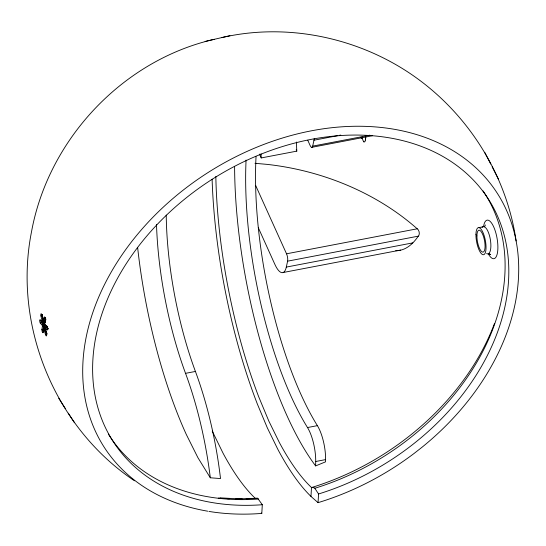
<?xml version="1.0" encoding="UTF-8"?>
<svg xmlns="http://www.w3.org/2000/svg" width="546" height="546" viewBox="0 0 546 546"><rect width="100%" height="100%" fill="white"/><g stroke="black" fill="none" stroke-linecap="round" stroke-linejoin="round"><path stroke-width="0.82" d="M43.407 331.675L42.936 329.996L43.489 326.419M256.04 156.586A200.034 64.032 79.2 0 0 317.383 425.648A26.556 8.497 79.2 0 1 325.587 459.609L325.553 461.848L315.636 465.902L315.704 461.5A26.556 8.497 79.2 0 0 307.5 427.545A200.034 64.032 79.2 0 1 246.075 160.087M207.664 511.186L207.255 511.117A234.057 174.365 -33 0 1 172.086 501.378A233.831 174.194 -33 0 1 162.346 497.181A234.002 174.324 -33 0 1 102.962 287.708L103.986 285.633A234.002 174.324 -33 0 1 392.513 128.986L395.127 129.436A234.002 174.324 -33 0 1 498.437 352.689L496.962 355.685A234.043 174.358 -33 0 1 421.601 447.577L414.1 453.439A234.002 174.324 -33 0 1 318.045 502.654L310.974 496.43L311.486 487.503A233.429 74.727 79.2 0 1 279.34 442.472L268.816 421.048L258.845 397.126A233.429 74.727 79.2 0 1 215.834 176.413M208.886 511.411A234.002 174.324 -33 0 0 249.222 514.073A234.125 174.42 -33 0 0 261.8 513.404L262.305 504.736A223.362 166.407 -33 0 1 131.19 256.299A223.362 166.407 -33 0 1 481.408 189.291A223.362 166.407 -33 0 1 318.564 493.973L318.059 502.641M43.653 331.586L44.117 328.412M365.834 136.889A168.919 54.074 79.2 0 0 365.554 139.196L365.438 139.994M41.919 329.518L42.411 326.174A1.863 0.539 77.8 0 1 43.236 326.399A1.863 0.539 77.8 0 1 43.673 328.972L43.182 332.316A1.863 0.512 77 0 1 42.397 332.084A1.863 0.512 77 0 1 41.919 329.518A0.799 0.621 7.5 0 0 42.943 329.948M43.427 326.61L43.434 326.569A0.799 0.614 9.2 0 1 42.411 326.174M43.107 324.201L43.011 323M45.591 317.704A1.051 0.362 80.3 0 0 45.209 317.84C43.871 319.123 44.656 326.194 45.577 320.918M43.427 320.775L44.199 317.376A1.85 0.614 79.8 0 1 45.106 317.581A1.85 0.614 79.8 0 1 45.448 320.147L44.69 323.573A1.85 0.587 79 0 1 43.817 323.355A1.85 0.587 79 0 1 43.434 320.795A0.799 0.607 12 0 0 44.438 321.232M258.306 227.702L274.884 264.394A23.901 7.651 79.2 0 0 286.302 267.09L287.599 261.165A5.31 1.699 79.2 0 0 286.534 253.801L255.617 185.394M307.76 140.261L310.142 145.529A5.31 1.699 79.2 0 0 312.681 146.13L313.97 140.206A23.901 7.651 79.2 0 0 314.237 138.766M45.625 320.707L45.727 320.284M41.933 314.516L41.987 315.963M484.473 226.836L485.428 224.993M40.841 320.482L41.073 322.372L42.881 324.283A0.799 0.703 -45.1 0 0 42.172 325.177L40.431 323.375A1.863 0.505 79.3 0 1 39.721 321.021A1.863 0.505 79.3 0 1 40.186 319.936A0.799 0.703 -43 0 0 40.977 320.529L42.895 322.645M395.707 250.716C405.569 250.88 413.117 243.844 418.263 236.165L287.599 261.165M41.926 315.281L41.953 315.254A1.863 0.56 80.7 0 0 41.073 313.766A1.863 0.56 80.7 0 0 40.936 315.902L42.049 321.075A1.863 0.56 79.4 0 0 42.957 322.556A1.863 0.56 79.4 0 0 43.059 320.434L42.083 315.902M46.437 333.831L45.059 328.665A1.863 0.566 77.4 0 0 44.083 327.197A1.863 0.566 77.4 0 0 44.042 329.313L45.427 334.432A1.863 0.573 76.1 0 0 46.437 335.899A1.863 0.573 76.1 0 0 46.444 333.783L46.976 333.845M45.059 328.665L45.564 328.644L47.045 334.138M44.042 329.313L45.584 328.897M45.427 334.432L46.396 334.111L46.683 334.732M42.049 321.075L43.025 320.795L43.625 321.457L42.165 314.462M40.936 315.902L41.919 315.636M214.223 39.326C122.488 60.333 48.348 139.496 31.491 231.879C12.838 325.709 54.962 427.634 134.493 480.794M222.031 37.531C285.244 23 353.91 36.643 407.978 72.086C465.629 109.937 506.272 172.625 516.113 240.977M205.098 41.448L229.927 35.695M479.047 227.621L482.992 226.754M313.97 140.206L337.428 135.722M339.107 135.401L340.786 135.08M312.681 146.13L369.847 135.19M311.63 147.359L372.488 135.708M259.493 154.129L261.213 157.937L296.792 151.133A84.971 27.198 79.2 0 1 296.498 142.028M286.534 253.801L417.212 228.801A219.512 166.421 12.3 0 0 267.322 164.401L254.989 163.295M286.302 267.09L412.824 242.881M400.546 250.082L283.169 272.502M44.144 320.325L43.059 320.482M45.181 328.01A1.863 0.594 78 0 1 44.369 325.675A1.863 0.594 78 0 1 44.929 324.57L46.949 326.317A0.799 0.689 -50 0 0 47.72 326.897L45.878 327.109A0.799 0.689 -48.2 0 0 45.181 328.01L47.195 329.757A0.799 0.689 -50 0 1 47.891 328.849A1.065 0.369 76.1 0 0 48.246 328.412M156.504 224.44A166.858 53.412 79.2 0 0 185.538 373.341L195.42 371.451A159.316 51.003 79.2 0 1 220.509 478.562L210.306 477.777L197.911 457.671L186.309 434.486A227.648 72.877 79.2 0 1 137.619 247.386M307.5 427.545L317.383 425.648M315.704 461.5L325.587 459.609M42.472 315.274L41.953 315.315M262.305 504.736L257.678 498.286L238.595 498.88L220.018 497.836M257.678 498.286L255.228 498.273A233.429 74.727 79.2 0 1 223.075 453.235L212.237 431.101M488.793 253.747L490.677 254.702L489.537 253.897M43.619 326.392L44.151 327.859M47.591 326.788C43.919 322.638 45.359 328.003 47.891 328.849M261.8 513.404L261.275 512.987M363.759 141.837L364.687 141.919A5.44 3.904 33.5 0 0 365.199 140.793A15.056 10.852 29.5 0 0 365.397 139.981M311.486 487.503L314.496 487.824L318.564 493.973M42.711 322.324A0.799 0.703 -45.1 0 1 41.926 321.731L40.186 319.929M58.722 398.273L65.349 408.551M68.318 413.179L74.488 422.761M484.671 152.245L490.704 164.046M492.144 166.817L498.532 179.293M296.205 149.829L296.792 151.133M45.564 328.644L44.99 327.812L46.396 334.111M43.025 320.795L41.953 315.254M483.08 190.943A223.362 166.407 -33 0 1 314.851 488.26M258.592 499.024A223.362 166.407 -33 0 1 108.408 434.152M494.451 323.594A228.337 170.154 -33 0 1 311.493 487.551M255.187 498.314A228.337 170.154 -33 0 1 246.205 498.819M242.158 498.928A228.337 170.154 -33 0 1 235.715 498.962M229.327 498.805A228.337 170.154 -33 0 1 226.952 498.696M220.652 498.286A228.337 170.154 -33 0 1 218.311 498.082M310.974 496.43A244.137 78.153 79.2 0 1 277.839 449.344L267.335 427.873L257.35 404.006A244.137 78.153 79.2 0 1 212.107 179.238M417.26 228.699A5.003 3.883 71.7 0 1 418.352 236.275M261.213 157.937A84.971 27.198 79.2 0 1 261.029 153.863M315.636 465.902A230.18 73.683 79.2 0 1 299.774 441.229C288.336 420.652 279.259 398.833 271.464 376.644A230.18 73.683 79.2 0 1 234.603 166.591M195.42 371.451A166.858 53.412 79.2 0 1 166.23 215.104M185.538 373.341A159.316 51.003 79.2 0 1 210.306 477.777M363.813 141.823A8.258 5.542 37.8 0 1 362.462 138.691M361.411 138.466A57.951 33.968 45 0 1 361.049 137.23M362.107 138.623A66.38 21.253 79.2 0 1 362.107 137.046M365.554 139.196A63.725 20.4 79.2 0 1 365.554 136.95M44.69 323.573A0.799 0.607 12 0 1 45.161 322.822M45.209 317.84A0.799 0.601 13.6 0 1 44.199 317.376M45.96 319.13A1.051 0.362 80.3 0 1 45.919 319.424A0.799 0.601 13.6 0 0 45.461 320.168M40.431 323.375A0.799 0.703 -43 0 1 41.148 322.488M43.182 332.316A0.799 0.621 7.5 0 1 43.66 331.545M44.506 326.18A1.488 0.437 78 0 1 43.748 324.188A1.488 0.437 78 0 1 44.322 323.587A1.488 0.437 78 0 1 44.758 325.914M45.707 325.157A0.799 0.689 -48.2 0 1 44.929 324.57M41.926 321.731A1.863 0.539 78.8 0 1 42.677 324.078A1.863 0.539 78.8 0 1 42.172 325.17M43.68 328.972A0.799 0.614 9.2 0 1 43.953 328.276M46.949 326.317A1.863 0.628 77.4 0 1 47.795 328.644A1.863 0.628 77.4 0 1 47.195 329.757M483.538 226.679A19.567 6.607 80 0 1 491.878 223.512A19.567 6.607 80 0 1 497.877 248.416A19.567 6.607 80 0 1 490.936 257.419A19.601 6.62 80 0 1 488.26 253.678M482.091 227.436A13.814 4.757 80.3 0 1 490.328 239.414A13.814 4.757 80.3 0 1 486.588 253.59M475.941 234.637A13.807 4.423 79.2 0 0 483.422 254.75A13.807 4.423 79.2 0 0 483.626 234.111A13.807 4.423 79.2 0 0 475.941 234.637M476.911 235.892A11.152 3.569 79.2 0 0 482.957 252.136A11.152 3.569 79.2 0 0 483.121 235.469A11.152 3.569 79.2 0 0 476.911 235.892M42.711 323.853A2.286 0.696 78.4 0 0 43.973 327.129A2.286 0.696 78.4 0 0 43.898 323.676A2.286 0.696 78.4 0 0 42.711 323.853"/></g></svg>
